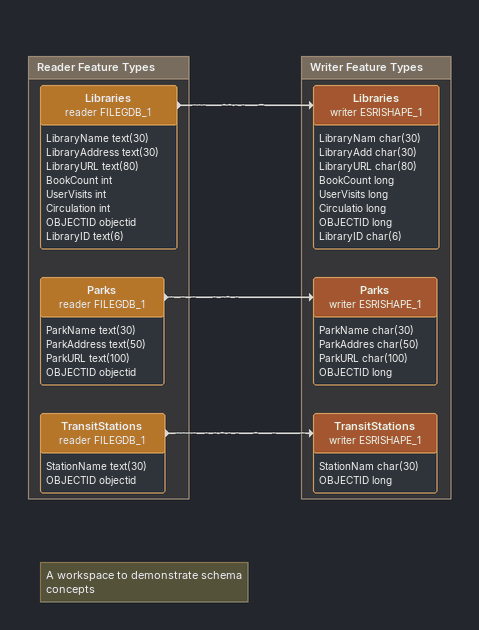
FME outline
Note: A workspace to demonstrate schema concepts

Bookmark: Reader Feature Types
Libraries (reader FILEGDB_1)
    attributes: LibraryName text(30), LibraryAddress text(30), LibraryURL text(80), BookCount int, UserVisits int, Circulation int, OBJECTID objectid, LibraryID text(6)
    -> Libraries (writer ESRISHAPE_1)
Parks (reader FILEGDB_1)
    attributes: ParkName text(30), ParkAddress text(50), ParkURL text(100), OBJECTID objectid
    -> Parks (writer ESRISHAPE_1)
TransitStations (reader FILEGDB_1)
    attributes: StationName text(30), OBJECTID objectid
    -> TransitStations (writer ESRISHAPE_1)

Bookmark: Writer Feature Types
Libraries (writer ESRISHAPE_1)
    attributes: LibraryNam char(30), LibraryAdd char(30), LibraryURL char(80), BookCount long, UserVisits long, Circulatio long, OBJECTID long, LibraryID char(6)
Parks (writer ESRISHAPE_1)
    attributes: ParkName char(30), ParkAddres char(50), ParkURL char(100), OBJECTID long
TransitStations (writer ESRISHAPE_1)
    attributes: StationNam char(30), OBJECTID long
